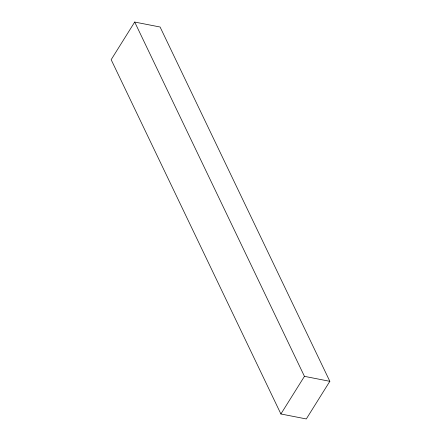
<?xml version="1.0" encoding="UTF-8"?>
<svg xmlns="http://www.w3.org/2000/svg" width="441" height="441" viewBox="0 0 441 441"><rect width="100%" height="100%" fill="white"/><g stroke="black" fill="none" stroke-linecap="round" stroke-linejoin="round"><path stroke-width="0.66" d="M134.698 22.05L111.16 59.684L280.906 413.983L306.302 418.95L329.84 381.316L160.094 27.017L134.698 22.05L304.444 376.349L329.84 381.316M280.906 413.983L304.444 376.349"/></g></svg>
